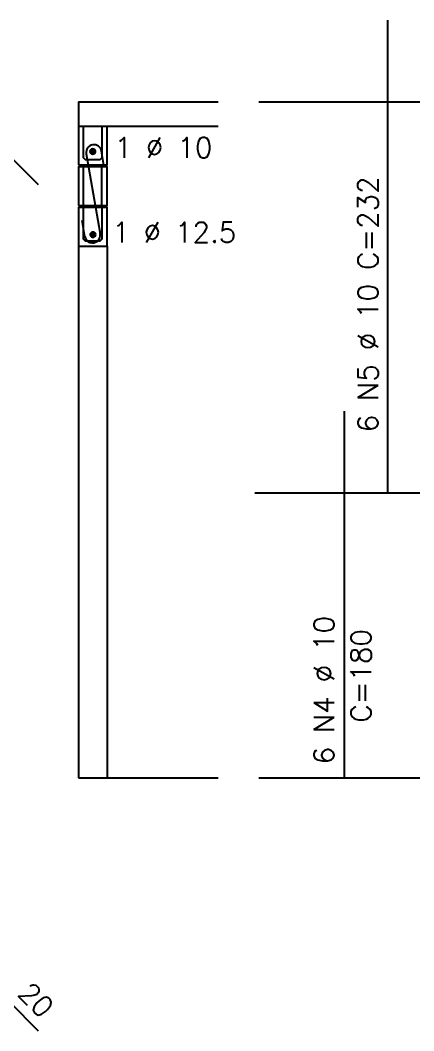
# Model space of a CAD drawing. Extents: x -1.9 to 86, y -1.6 to 60.9.
# Drawn here: x 14.49 to 18.35, y 8.27 to 18.19 of the extents above; entities that cross this region are included whole.
import ezdxf

# ---------------------------------------------------------------- set-up
doc = ezdxf.new("R2010")
doc.units = 0
doc.header["$MEASUREMENT"] = 0
doc.layers.add('PENA_03', color=3, linetype='CONTINUOUS')
doc.layers.add('PENA_05', color=5, linetype='CONTINUOUS')
doc.styles.get("Standard").update_dxf_attribs({"font": 'ROMANS.SHX'})

msp = doc.modelspace()

# ---------------------------------------------------------------- linework, layer by layer
at = {"layer": 'PENA_03', "linetype": 'Continuous'}
for p, q in [((15.05922, 17.394568), (15.05922, 16.774568)), ((15.05922, 17.394568), (16.4299, 17.394568)), ((16.8299, 17.394568), (19.319216, 17.394568)), ((15.05922, 17.154568), (16.4299, 17.154568)), ((15.10922, 16.374568), (15.10922, 16.754568)), ((15.28922, 16.374568), (15.28922, 16.754568)), ((15.05922, 15.974568), (15.05922, 10.754568)), ((15.33922, 15.974568), (15.33922, 10.754568)), ((16.787968, 13.554568), (19.319216, 13.554568)), ((15.05922, 10.754568), (16.4299, 10.754568)), ((16.8299, 10.754568), (19.319216, 10.754568))]:
    msp.add_line(p, q, dxfattribs=at)
for points in [[(15.05922, 16.774568), (15.33922, 16.774568), (15.33922, 17.154568)], [(15.28922, 17.154568), (15.28922, 16.844568), (15.26922, 16.824568), (15.12922, 16.824568), (15.10922, 16.844568), (15.10922, 17.154568)], [(15.223769, 16.905558), (15.221608, 16.915726), (15.215498, 16.924137), (15.206495, 16.929334), (15.196156, 16.930421), (15.186269, 16.927209), (15.178544, 16.920253), (15.174316, 16.910756), (15.174316, 16.90036), (15.178544, 16.890863), (15.186269, 16.883907), (15.196156, 16.880695), (15.206495, 16.881782), (15.215498, 16.886979), (15.221608, 16.89539), (15.223769, 16.905558)], [(15.05922, 16.374568), (15.33922, 16.374568), (15.33922, 16.754568), (15.05922, 16.754568), (15.05922, 16.374568)], [(15.05922, 15.974568), (15.33922, 15.974568), (15.33922, 16.354568), (15.05922, 16.354568), (15.05922, 15.974568)], [(15.28922, 16.354568), (15.28922, 16.044568), (15.26922, 16.024568), (15.12922, 16.024568), (15.10922, 16.044568), (15.10922, 16.354568)], [(15.225817, 16.089568), (15.223655, 16.099736), (15.217545, 16.108146), (15.208542, 16.113344), (15.198203, 16.114431), (15.188317, 16.111218), (15.180591, 16.104262), (15.176363, 16.094766), (15.176363, 16.08437), (15.180591, 16.074873), (15.188317, 16.067917), (15.198203, 16.064705), (15.208542, 16.065791), (15.217545, 16.070989), (15.223655, 16.079399), (15.225817, 16.089568)]]:
    msp.add_lwpolyline(points, dxfattribs=at)
for centre in [(15.198769, 16.905558), (15.200817, 16.089568)]:
    msp.add_circle(centre, 0.025, dxfattribs=at)
for points in [[(15.223769, 16.905558), (15.178544, 16.920253), (15.174316, 16.910756)], [(15.223769, 16.905558), (15.174316, 16.910756), (15.174316, 16.90036)], [(15.223769, 16.905558), (15.174316, 16.90036), (15.178544, 16.890863)], [(15.223769, 16.905558), (15.186269, 16.927209), (15.175277, 16.914108)], [(15.223769, 16.905558), (15.175277, 16.914108), (15.175277, 16.897007)], [(15.223769, 16.905558), (15.175277, 16.897007), (15.186269, 16.883907)], [(15.223769, 16.905558), (15.186269, 16.927209), (15.178544, 16.920253)], [(15.223769, 16.905558), (15.178544, 16.890863), (15.186269, 16.883907)], [(15.223769, 16.905558), (15.196156, 16.930421), (15.186269, 16.927209)], [(15.223769, 16.905558), (15.203111, 16.930178), (15.186269, 16.927209)], [(15.223769, 16.905558), (15.186269, 16.883907), (15.203111, 16.880938)], [(15.223769, 16.905558), (15.186269, 16.883907), (15.196156, 16.880695)], [(15.223769, 16.905558), (15.206495, 16.929334), (15.196156, 16.930421)], [(15.223769, 16.905558), (15.196156, 16.880695), (15.206495, 16.881782)], [(15.223769, 16.905558), (15.21792, 16.921628), (15.203111, 16.930178)], [(15.223769, 16.905558), (15.203111, 16.880938), (15.21792, 16.889488)], [(15.223769, 16.905558), (15.215498, 16.924137), (15.206495, 16.929334)], [(15.223769, 16.905558), (15.206495, 16.881782), (15.215498, 16.886979)], [(15.223769, 16.905558), (15.221608, 16.915726), (15.215498, 16.924137)], [(15.223769, 16.905558), (15.215498, 16.886979), (15.221608, 16.89539)], [(15.223769, 16.905558), (15.21792, 16.889488), (15.223769, 16.905558)], [(15.223769, 16.905558), (15.221608, 16.89539), (15.223769, 16.905558)], [(15.225817, 16.089568), (15.180591, 16.104262), (15.176363, 16.094766)], [(15.225817, 16.089568), (15.176363, 16.094766), (15.176363, 16.08437)], [(15.225817, 16.089568), (15.176363, 16.08437), (15.180591, 16.074873)], [(15.225817, 16.089568), (15.188317, 16.111218), (15.177324, 16.098118)], [(15.225817, 16.089568), (15.177324, 16.098118), (15.177324, 16.081017)], [(15.225817, 16.089568), (15.177324, 16.081017), (15.188317, 16.067917)], [(15.225817, 16.089568), (15.188317, 16.111218), (15.180591, 16.104262)], [(15.225817, 16.089568), (15.180591, 16.074873), (15.188317, 16.067917)], [(15.225817, 16.089568), (15.198203, 16.114431), (15.188317, 16.111218)], [(15.225817, 16.089568), (15.205158, 16.114188), (15.188317, 16.111218)], [(15.225817, 16.089568), (15.188317, 16.067917), (15.205158, 16.064948)], [(15.225817, 16.089568), (15.188317, 16.067917), (15.198203, 16.064705)], [(15.225817, 16.089568), (15.208542, 16.113344), (15.198203, 16.114431)], [(15.225817, 16.089568), (15.198203, 16.064705), (15.208542, 16.065791)], [(15.225817, 16.089568), (15.219968, 16.105638), (15.205158, 16.114188)], [(15.225817, 16.089568), (15.205158, 16.064948), (15.219968, 16.073498)], [(15.225817, 16.089568), (15.217545, 16.108146), (15.208542, 16.113344)], [(15.225817, 16.089568), (15.208542, 16.065791), (15.217545, 16.070989)], [(15.225817, 16.089568), (15.223655, 16.099736), (15.217545, 16.108146)], [(15.225817, 16.089568), (15.217545, 16.070989), (15.223655, 16.079399)], [(15.225817, 16.089568), (15.219968, 16.073498), (15.225817, 16.089568)], [(15.225817, 16.089568), (15.223655, 16.079399), (15.225817, 16.089568)]]:
    msp.add_solid(points, dxfattribs=at)
at = {"layer": 'PENA_05', "linetype": 'Continuous'}
for p, q in [((18.095465, 13.554568), (18.095465, 18.194568)), ((15.13601, 16.883512), (15.270931, 16.097479)), ((15.312887, 16.751533), (15.285819, 16.909226)), ((14.381165, 16.864568), (14.664007, 16.581725)), ((15.121122, 16.071764), (15.094054, 16.229458)), ((17.669541, 10.754568), (17.669541, 14.354568)), ((14.381165, 8.555211), (14.664007, 8.272368))]:
    msp.add_line(p, q, dxfattribs=at)
for centre, start, end in [((15.210914, 16.896369), 9.739838, 189.739838), ((15.196027, 16.084621), 189.739838, 9.739838)]:
    msp.add_arc(centre, 0.076, start, end, dxfattribs=at)

# ---------------------------------------------------------------- texts
at = {"layer": 'PENA_03', "linetype": 'Continuous'}
for s, p in [('1 %%c 10', (15.412367, 16.844035)), ('1 %%c 12.5', (15.389683, 16.012309))]:
    msp.add_text(s, height=0.2, dxfattribs=at).set_placement(p)
for s, rotation, p in [('6 N5 %%c 10 C=232', 90, (17.999108, 14.148954)), ('6 N4 %%c 10', 90, (17.568265, 10.888225)), ('C=180', 90, (17.931414, 11.299158)), ('20', 315, (14.451875, 8.625921))]:
    msp.add_text(s, height=0.2, rotation=rotation, dxfattribs=at).set_placement(p)

doc.saveas('drawing.dxf')
